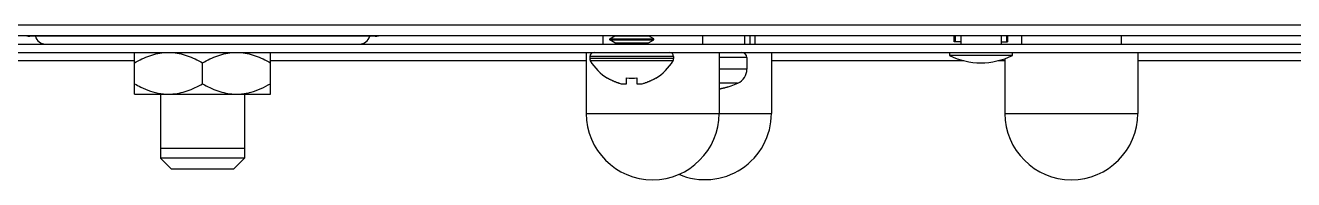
# Model space of a CAD drawing. Header units: millimetres. Extents: x 361 to 5577, y 463 to 3774.
# Drawn here: x 3521.3 to 3642.5, y 2995.3 to 3010.1 of the extents above; entities that cross this region are included whole.
import ezdxf

# ---------------------------------------------------------------- set-up
doc = ezdxf.new("R2010")
doc.units = ezdxf.units.MM
doc.header["$LTSCALE"] = 330
doc.layers.get('0').update_dxf_attribs({"linetype": 'CONTINUOUS'})
doc.layers.add('ASSI', color=7, linetype='CONTINUOUS')
doc.layers.add('GEOM', color=7, linetype='CONTINUOUS')

msp = doc.modelspace()

# ---------------------------------------------------------------- linework, layer by layer
at = {"color": 7, "linetype": 'Continuous'}
for p, q in [((4077.23, 3010.11), (3281.23, 3010.11)), ((4077.23, 3009.11), (3281.23, 3009.11)), ((3554.73, 3009.06), (3521.73, 3009.06)), ((3576.48, 3009.11), (3576.48, 3008.31)), ((3577.13, 3008.81), (3577.63, 3009.1)), ((3577.13, 3008.81), (3581.33, 3008.81)), ((3577.13, 3008.71), (3577.13, 3008.81)), ((3577.13, 3008.71), (3581.33, 3008.71)), ((3577.63, 3008.42), (3577.13, 3008.71)), ((3577.63, 3009.1), (3577.63, 3009.11)), ((3577.63, 3009.1), (3580.83, 3009.1)), ((3577.63, 3008.42), (3580.83, 3008.42)), ((3580.83, 3009.1), (3580.83, 3009.11)), ((3581.33, 3008.81), (3580.83, 3009.1)), ((3580.83, 3008.42), (3581.33, 3008.71)), ((3581.33, 3008.71), (3581.33, 3008.81)), ((3585.98, 3009.11), (3585.98, 3008.31)), ((3590.03, 3008.31), (3590.03, 3009.11)), ((3590.53, 3008.31), (3590.53, 3009.11)), ((3590.98, 3009.11), (3590.98, 3008.31)), ((3610.04, 3008.51), (3610.04, 3009.11)), ((3610.66, 3008.51), (3610.04, 3008.51)), ((3610.15, 3008.51), (3610.15, 3009.11)), ((3610.66, 3009.11), (3610.66, 3008.31)), ((3614.52, 3009.11), (3614.52, 3008.31)), ((3614.52, 3008.51), (3615.14, 3008.51)), ((3615.02, 3009.11), (3615.02, 3008.51)), ((3615.14, 3009.11), (3615.14, 3008.51)), ((3616.48, 3009.11), (3616.48, 3008.31)), ((3625.98, 3009.11), (3625.98, 3008.31)), ((3280.13, 3008.31), (4078.33, 3008.31)), ((3281.23, 3007.51), (4077.23, 3007.51)), ((3531.73, 3003.51), (3531.73, 3007.51)), ((3544.73, 3003.51), (3544.73, 3007.51)), ((3574.88, 3007.51), (3574.88, 3001.66)), ((3587.58, 3007.51), (3587.58, 3001.66)), ((3592.58, 3007.51), (3592.58, 3001.66)), ((3609.59, 3007.51), (3609.59, 3007.21)), ((3615.59, 3007.21), (3609.59, 3007.21)), ((3615.59, 3007.51), (3615.59, 3007.21)), ((3627.58, 3007.51), (3627.58, 3001.66)), ((3531.73, 3006.71), (3502.23, 3006.71)), ((3538.23, 3004.51), (3538.23, 3006.51)), ((3574.88, 3006.71), (3544.73, 3006.71)), ((3583.23, 3007.11), (3575.23, 3007.11)), ((3575.23, 3007.11), (3575.23, 3006.91)), ((3583.23, 3006.91), (3575.23, 3006.91)), ((3583.17, 3006.71), (3575.28, 3006.71)), ((3583.23, 3007.11), (3583.23, 3006.91)), ((3590.23, 3007.01), (3587.58, 3007.01)), ((3590.23, 3007.01), (3590.23, 3005.91)), ((3610.96, 3006.71), (3592.58, 3006.71)), ((3614.88, 3006.71), (3614.21, 3006.71)), ((3614.88, 3006.91), (3614.88, 3001.66)), ((3651.6, 3006.71), (3627.58, 3006.71)), ((3576.93, 3005.03), (3576.93, 3005.06)), ((3578.73, 3004.51), (3578.73, 3005.06)), ((3579.73, 3005.06), (3579.73, 3004.51)), ((3581.53, 3005.06), (3581.53, 3005.03)), ((3590.23, 3005.91), (3587.58, 3005.91)), ((3589.35, 3004.55), (3587.58, 3004.55)), ((3588.73, 3004.31), (3588.73, 3004.3)), ((3531.73, 3003.51), (3544.73, 3003.51)), ((3534.23, 3003.51), (3534.23, 2998.31)), ((3542.23, 3003.51), (3542.23, 2998.31)), ((3574.88, 3001.66), (3592.58, 3001.66)), ((3614.88, 3001.66), (3627.58, 3001.66)), ((3542.23, 2998.31), (3534.23, 2998.31))]:
    msp.add_line(p, q, dxfattribs=at)
for centre, radius, start, end in [((3521.73, 3010.06), 1, 252.6087, 270), ((3523.23, 3009.31), 1, 194.4889, 270), ((3553.23, 3009.31), 1, 270, 345.5111), ((3554.73, 3010.06), 1, 270, 287.3913), ((3575.63, 3007.11), 0.4, 90, 180), ((3582.83, 3007.11), 0.4, 0, 90), ((3589.73, 3007.01), 0.5, 0, 90), ((3612.59, 3013.29), 6.78, 243.732, 296.268), ((3575.63, 3006.91), 0.4, 180, 210.3012), ((3579.42, 3009.13), 4.8, 210.3012, 238.6273), ((3579.42, 3009.13), 4.8, 210.3012, 238.6273), ((3579.03, 3009.13), 4.8, 301.3727, 329.6988), ((3579.03, 3009.13), 4.8, 301.3727, 329.6988), ((3582.83, 3006.91), 0.4, 329.6988, 360), ((3579.41, 3009.11), 4.75, 238.4659, 241.0313), ((3579.41, 3009.11), 4.75, 241.0316, 241.9926), ((3579.41, 3009.11), 4.75, 241.9926, 243.3187), ((3579.41, 3009.11), 4.74, 243.3188, 244.4598), ((3579.41, 3009.1), 4.74, 244.4598, 245.4278), ((3579.4, 3009.1), 4.73, 245.4278, 246.6825), ((3579.4, 3009.09), 4.73, 246.6826, 247.4526), ((3579.23, 3008.83), 3.8, 262.4351, 277.5649), ((3579.05, 3009.09), 4.73, 292.5474, 293.3174), ((3579.05, 3009.1), 4.73, 293.3175, 294.5722), ((3579.05, 3009.1), 4.74, 294.5722, 295.5402), ((3579.04, 3009.11), 4.74, 295.5402, 296.6812), ((3579.04, 3009.11), 4.75, 296.6813, 298.0074), ((3579.04, 3009.11), 4.75, 298.0074, 298.9684), ((3579.04, 3009.11), 4.75, 298.9687, 301.5341), ((3588.73, 3005.91), 1.5, 294.7199, 360), ((3534.99, 3008.52), 5.02, 261.3809, 267.2273), ((3541.47, 3008.52), 5.02, 272.7728, 278.6191), ((3579.4, 3009.09), 4.72, 247.4524, 248.9975), ((3579.4, 3009.08), 4.72, 248.9977, 249.4819), ((3579.39, 3009.07), 4.7, 249.4813, 251.5344), ((3579.39, 3009.05), 4.68, 251.535, 252.6227), ((3579.38, 3009.03), 4.67, 252.6228, 253.6051), ((3579.37, 3009), 4.64, 253.6036, 255.6824), ((3578.48, 3006.5), 2.01, 262.7259, 264.7415), ((3578.48, 3006.48), 1.98, 264.7442, 265.3991), ((3578.48, 3006.47), 1.97, 265.3984, 266.7833), ((3578.48, 3006.46), 1.96, 266.7841, 267.6235), ((3578.48, 3006.45), 1.96, 267.6234, 268.8455), ((3578.48, 3006.45), 1.95, 268.8459, 270.9258), ((3578.48, 3006.45), 1.95, 270.9261, 271.9964), ((3578.48, 3006.46), 1.96, 271.9964, 273.0228), ((3578.48, 3006.47), 1.97, 273.0233, 274.286), ((3578.47, 3006.48), 1.98, 274.2856, 275.1372), ((3578.47, 3006.5), 2.01, 275.1401, 277.2744), ((3579.98, 3006.5), 2.01, 262.7256, 264.8598), ((3579.98, 3006.48), 1.98, 264.8627, 265.7144), ((3579.98, 3006.47), 1.97, 265.714, 266.9766), ((3579.98, 3006.45), 1.96, 266.9771, 268.0037), ((3579.98, 3006.45), 1.95, 268.0037, 269.0738), ((3579.98, 3006.45), 1.95, 269.0741, 270.1995), ((3579.98, 3006.45), 1.95, 270.1995, 271.1541), ((3579.98, 3006.45), 1.95, 271.1545, 272.3767), ((3579.98, 3006.46), 1.96, 272.3765, 273.2159), ((3579.97, 3006.47), 1.97, 273.2167, 274.6016), ((3579.97, 3006.48), 1.98, 274.6009, 275.2558), ((3579.97, 3006.5), 2.01, 275.2585, 277.2741), ((3579.08, 3009), 4.64, 284.3176, 286.3964), ((3579.07, 3009.03), 4.67, 286.3949, 287.3772), ((3579.07, 3009.05), 4.68, 287.3773, 288.465), ((3579.06, 3009.07), 4.7, 288.4656, 290.5187), ((3579.06, 3009.08), 4.72, 290.5181, 291.0023), ((3579.05, 3009.09), 4.72, 291.0025, 292.5476), ((3586.39, 3011.02), 7.1, 279.5778, 279.8641), ((3586.4, 3011), 7.09, 279.864, 280.5775), ((3586.4, 3010.99), 7.07, 280.5774, 281.4385), ((3586.4, 3010.97), 7.05, 281.4386, 282.2682), ((3586.41, 3010.96), 7.04, 282.2682, 283.0108), ((3586.41, 3010.96), 7.04, 283.0108, 283.9848), ((3586.41, 3010.95), 7.03, 283.9849, 284.5749), ((3586.41, 3010.94), 7.02, 284.5748, 285.7804), ((3586.41, 3010.94), 7.02, 285.7805, 286.1338), ((3586.41, 3010.93), 7.01, 286.1338, 287.6931), ((3586.41, 3010.93), 7.01, 287.6932, 289.259), ((3586.43, 3010.91), 7, 289.1821, 294.7199), ((3586.43, 3010.91), 7, 289.1821, 294.7199)]:
    msp.add_arc(centre, radius, start, end, dxfattribs=at)
for points, knots in [([(3531.73, 3006.51), (3532.19, 3006.78), (3533.16, 3007.25), (3534.22, 3007.48), (3534.74, 3007.51)], [0, 0, 0, 0, 0.504805, 1, 1, 1, 1]), ([(3535.21, 3007.51), (3535.74, 3007.48), (3536.8, 3007.25), (3537.76, 3006.78), (3538.23, 3006.51)], [0, 0, 0, 0, 0.495196, 1, 1, 1, 1]), ([(3538.23, 3006.51), (3538.69, 3006.78), (3539.66, 3007.25), (3540.72, 3007.48), (3541.24, 3007.51)], [0, 0, 0, 0, 0.504805, 1, 1, 1, 1]), ([(3541.71, 3007.51), (3542.24, 3007.48), (3543.3, 3007.25), (3544.26, 3006.78), (3544.73, 3006.51)], [0, 0, 0, 0, 0.495196, 1, 1, 1, 1]), ([(3531.73, 3004.51), (3531.92, 3004.39), (3532.71, 3003.97), (3533.57, 3003.66), (3534.23, 3003.56)], [0, 0, 0, 0, 0.253541, 1, 1, 1, 1]), ([(3535.21, 3003.51), (3535.74, 3003.53), (3536.8, 3003.76), (3537.76, 3004.24), (3538.23, 3004.51)], [0, 0, 0, 0, 0.495196, 1, 1, 1, 1]), ([(3538.23, 3004.51), (3538.69, 3004.24), (3539.66, 3003.76), (3540.72, 3003.53), (3541.24, 3003.51)], [0, 0, 0, 0, 0.504805, 1, 1, 1, 1]), ([(3542.22, 3003.56), (3542.44, 3003.59), (3543.32, 3003.78), (3544.14, 3004.17), (3544.73, 3004.51)], [0, 0, 0, 0, 0.247668, 1, 1, 1, 1])]:
    msp.add_open_spline(points, degree=3, knots=knots, dxfattribs=at)
at = {"layer": 'ASSI', "color": 7, "linetype": 'Continuous'}
for p, q in [((3534.23, 3003.51), (3534.23, 2997.36)), ((3542.23, 3003.51), (3542.23, 2997.36))]:
    msp.add_line(p, q, dxfattribs=at)
at = {"layer": 'GEOM', "color": 7, "linetype": 'Continuous'}
for p, q in [((3542.23, 2997.36), (3534.23, 2997.36)), ((3535.28, 2996.31), (3534.23, 2997.36)), ((3541.18, 2996.31), (3535.28, 2996.31)), ((3541.18, 2996.31), (3542.23, 2997.36))]:
    msp.add_line(p, q, dxfattribs=at)
for centre, start in [((3581.23, 3001.66), 180), ((3586.23, 3001.66), 246.7835), ((3621.23, 3001.66), 180)]:
    msp.add_arc(centre, 6.35, start, 360, dxfattribs=at)

doc.saveas('drawing.dxf')
